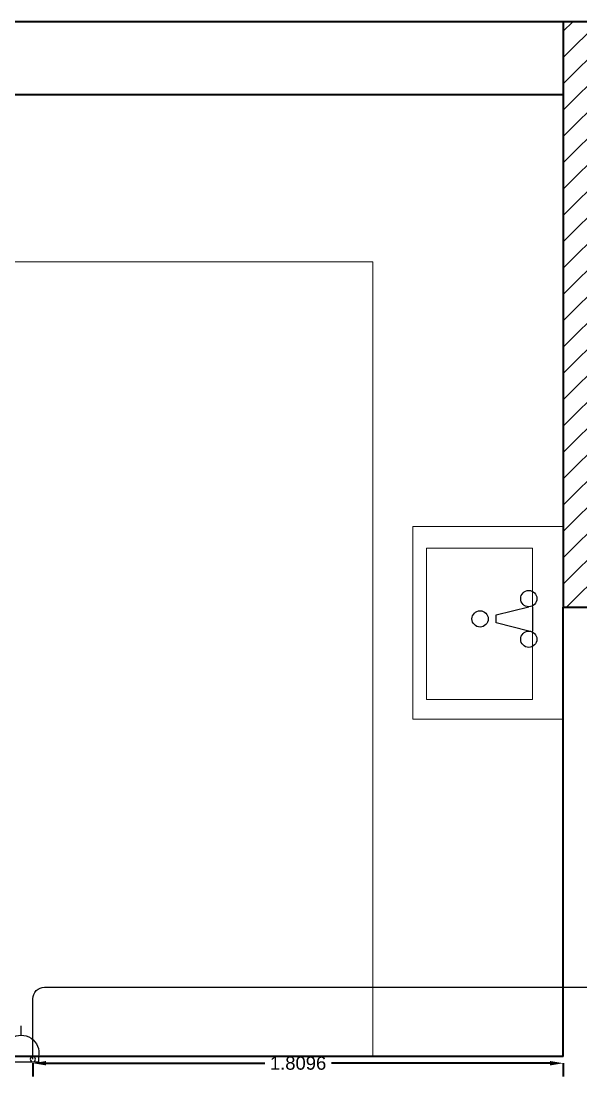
# Model space of a CAD drawing. Header units: inches. Extents: x 3955 to 4125, y 4886 to 4983.
# Drawn here: x 4053.664 to 4055.573, y 4934.844 to 4938.465 of the extents above; entities that cross this region are included whole.
import ezdxf

# ---------------------------------------------------------------- set-up
doc = ezdxf.new("R2010")
doc.units = ezdxf.units.IN
doc.header["$MEASUREMENT"] = 0
doc.linetypes.add('ACAD_ISO03W100', pattern=[30, 12, -18])
doc.layers.get('0').update_dxf_attribs({"lineweight": 35})
doc.layers.get('Defpoints').update_dxf_attribs({"lineweight": 25})
for name, color, linetype, lineweight in [('Column(S)', 24, 'Continuous', 35), ('DIM', 6, 'Continuous', 20), ('DIM IN', 12, 'Continuous', 15), ('HA', 252, 'Continuous', 18), ('hatch col(S)', 45, 'Continuous', 15), ('walls', 7, 'Continuous', 40)]:
    doc.layers.add(name, color=color, linetype=linetype, lineweight=lineweight)
for name, color, linetype in [('E-POWER', 3, 'Continuous'), ('N Wiring', 255, 'Continuous'), ('UMG-ML', 251, 'Continuous')]:
    doc.layers.add(name, color=color, linetype=linetype)
doc.styles.get("Standard").update_dxf_attribs({"font": 'arial.ttf'})
doc.dimstyles.get("Standard").update_dxf_attribs({"dimtxt": 0.18, "dimasz": 0.18, "dimexe": 0.18, "dimexo": 0.0625, "dimgap": 0.09, "dimtad": 0, "dimtih": 1, "dimtoh": 1, "dimdec": 4, "dimzin": 0, "dimdsep": 46, "dimtxsty": 'Standard', "dimcen": 0.09, "dimadec": 0, "dimazin": 0, "dimtfac": 1, "dimtdec": 4, "dimtofl": 0, "dimtmove": 0, "dimatfit": 3, "dimfxl": 1, "dimtolj": 1, "dimtzin": 0, "dimarcsym": 0})

# ---------------------------------------------------------------- blocks, each defined once
blk = doc.blocks.new('11')
at = {"layer": 'DIM IN', "ltscale": 2.5}
blk.add_lwpolyline([(0.513, 0.6571), (0, 0.6571), (0, 0), (0.513, 0)], close=True, dxfattribs=at)
at = {"layer": 'DIM IN', "ltscale": 2.5, "elevation": 0}
blk.add_lwpolyline([(0.408, 0.5823), (0.0469, 0.5823), (0.0469, 0.067), (0.408, 0.067)], close=True, dxfattribs=at)
at = {"layer": 'UMG-ML', "ltscale": 2.5}
for p, q in [((0.2848, 0.3554, 0), (0.3956, 0.3831, 0)), ((0.4095, 0.3, 0), (0.4095, 0.3831, 0)), ((0.2848, 0.3277, 0), (0.2848, 0.3554, 0)), ((0.3956, 0.3, 0), (0.2848, 0.3277, 0))]:
    blk.add_line(p, q, dxfattribs=at)
for centre in [(0.3956, 0.4108, 0), (0.2294, 0.3416, 0), (0.3956, 0.2723, 0)]:
    blk.add_circle(centre, 0.0277, dxfattribs=at)
blk = doc.blocks.new('S1')
for p, q in [((0, 180), (0, 260)), ((-147, 0), (147, 0))]:
    blk.add_line(p, q)
blk.add_lwpolyline([(147, 0), (-147, 0), (-147, -47.8), (147, -47.8)], close=True)
for centre in [(-99, -23.9), (99, -23.9)]:
    blk.add_circle(centre, 22.2)
at = {"linetype": 'Continuous'}
blk.add_arc((0, 30), 150, 348.46158, 191.53842, dxfattribs=at)
blk = doc.blocks.new('*D315')
at = {"layer": 'Defpoints', "color": 0}
for p in [(3567.137, 1337.276, 0), (3568.9467, 1337.276, 0), (3568.9467, 1337.2626)]:
    blk.add_point(p, dxfattribs=at)
at = {"layer": 'DIM', "color": 0, "lineweight": -2, "transparency": 16777216}
for p, q in [((3567.137, 1337.2626), (3567.137, 1337.2176)), ((3567.182, 1337.2626), (3567.9281, 1337.2626)), ((3568.9017, 1337.2626), (3568.1556, 1337.2626)), ((3568.9467, 1337.2626), (3568.9467, 1337.2176))]:
    blk.add_line(p, q, dxfattribs=at)
at = {"layer": 'DIM', "color": 0, "transparency": 16777216}
for points in [[(3567.182, 1337.2701), (3567.182, 1337.2551), (3567.137, 1337.2626)], [(3568.9017, 1337.2701), (3568.9017, 1337.2551), (3568.9467, 1337.2626)]]:
    blk.add_solid(points, dxfattribs=at)
at = {"layer": 'DIM', "color": 0, "transparency": 16777216, "insert": (3568.0419, 1337.2626), "char_height": 0.045, "attachment_point": 5}
blk.add_mtext('\\A1;1.8096', dxfattribs=at)
blk = doc.blocks.new('A$C606D7A20')
at = {"layer": 'hatch col(S)', "ltscale": 2.5}
h = blk.add_hatch(dxfattribs=at)
h.set_pattern_fill('ANSI31', color=256, scale=0.02, angle=-360)
h.set_pattern_definition([(45, (-150.37583, 298.166544), (-0.044901281, 0.044901281), [])])
h.paths.add_polyline_path([(41.06753, -1.999), (41.41752, -1.999), (41.41751, -0.00161), (41.06751, -0.00161)])
at = {"layer": 'Column(S)', "ltscale": 2.5}
blk.add_lwpolyline([(41.41751, -0.00161), (41.06752, -0.00161), (41.06752, -1.999), (41.41751, -1.999)], close=True, dxfattribs=at)
at = {"layer": 'DIM IN', "ltscale": 2.5}
for points in [[(40.41777, -0.82075), (38.02747, -0.82075), (38.02747, -0.25), (41.06752, -0.25), (41.06752, -0.82075)], [(40.41777, -0.82075), (40.41777, -3.53087), (41.06752, -3.53087), (41.06752, -0.82075)]]:
    blk.add_lwpolyline(points, dxfattribs=at)
at = {"layer": 'HA', "linetype": 'ACAD_ISO03W100'}
blk.add_lwpolyline([(34.29757, 0), (48.78417, 0), (48.42931, -4.81079)], dxfattribs=at)
at = {"layer": 'N Wiring'}
blk.add_lwpolyline([(39.25793, -3.54049), (39.25793, -3.33463, -0.4142136), (39.29793, -3.29463), (43.02319, -3.29463, -0.4142136), (43.06319, -3.33463), (43.06319, -3.37963)], format="xyb", dxfattribs=at)
at = {"layer": 'walls', "ltscale": 2.5}
for p, q in [((0, 0), (46.78387, -0.00063)), ((38.02747, -0.25), (41.06752, -0.25)), ((41.06755, -3.53087), (41.06755, -1.999)), ((41.06755, -3.53087), (37.69251, -3.53087))]:
    blk.add_line(p, q, dxfattribs=at)
at = {"layer": 'DIM IN', "ltscale": 2.5}
blk.add_blockref('11', (40.55451, -2.38009), dxfattribs=at)
at = {"layer": 'E-POWER', "xscale": -0.0004022874689625001, "yscale": 0.0004022874689625001, "zscale": 0.0004022874689625001, "rotation": 359.9999999999587}
blk.add_blockref('S1', (39.21811, -3.53087), dxfattribs=at)
at = {"layer": 'DIM'}
dim = blk.add_linear_dim(base=(41.06755, -3.55385, 0), p1=(39.25793, -3.54049), p2=(41.06755, -3.54049), dimstyle='Standard', dxfattribs=at)
dim.commit()
dim.dimension.update_dxf_attribs({"geometry": '*D315', "text_midpoint": (40.16274, -3.55385, 0), "insert": (-3527.87912, -1340.81648)})

msp = doc.modelspace()

# ---------------------------------------------------------------- block references
msp.add_blockref('A$C606D7A20', (4014.4456, 4938.4649))

doc.saveas('drawing.dxf')
